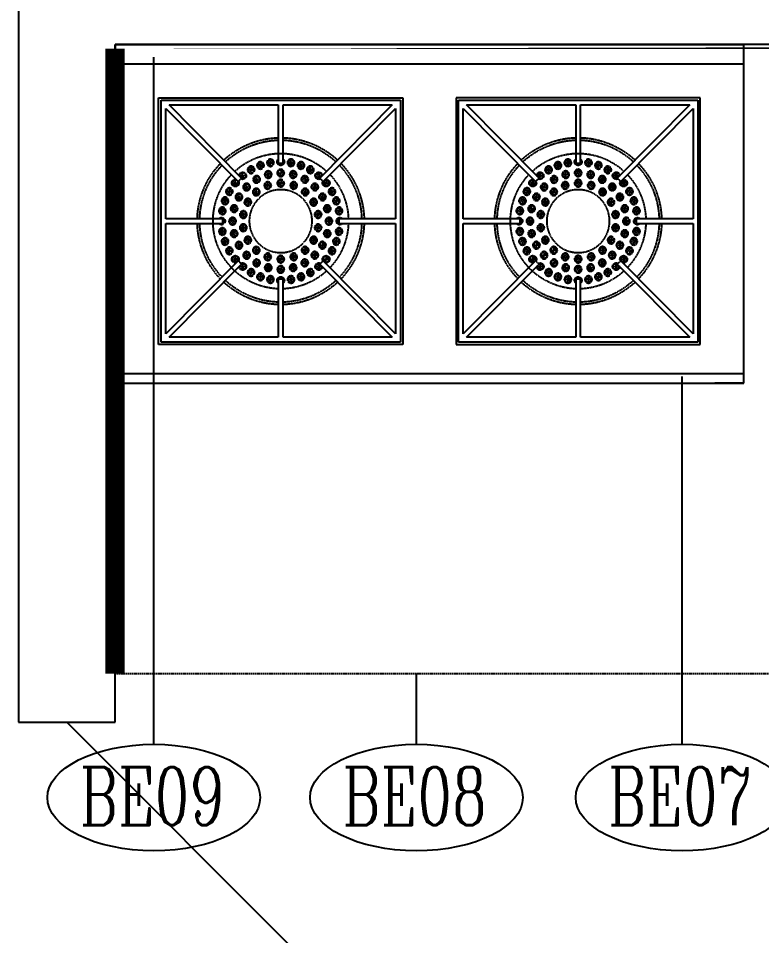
# Model space of a CAD drawing. Extents: x -12047294 to -5625356, y -1456591 to -622873.
# Drawn here: x -6035736 to -6034199, y -719465 to -717569 of the extents above; entities that cross this region are included whole.
import ezdxf

# ---------------------------------------------------------------- set-up
doc = ezdxf.new("R2010")
doc.units = 0
doc.header["$LTSCALE"] = 10
doc.header["$MEASUREMENT"] = 0
doc.linetypes.add('_DASH', pattern=[0.425, 0.3, -0.125])
doc.linetypes.add('DASH', pattern=[0.35, 0.25, -0.1])
for name, color, linetype in [('A-DOORWIN', 151, 'Continuous'), ('A-WALL', 2, 'Continuous'), ('EQUIP', 1, 'Continuous'), ('Iteam', 4, 'Continuous')]:
    doc.layers.add(name, color=color, linetype=linetype)
doc.styles.add('SHZF-注释', font='romanc.shx', dxfattribs={"width": 0.8, "bigfont": 'shzf-hz.shx'})

# ---------------------------------------------------------------- blocks, each defined once
blk = doc.blocks.new('$DorLib2D$00000116')
at = {"color": 0}
for p, q in [((-0.4999999999999929, 7.1e-15), (-0.146446609406766, 0.353553390593234)), ((0.5000000000000071, 7.1e-15), (0.1464466094067731, 0.353553390593234))]:
    blk.add_line(p, q, dxfattribs=at)
for centre, radius, start, end in [((-0.4999999999984653, 4.832e-13), 0.4999999999984674, 0, 45), ((0.4999999999977512, 9.059e-13), 0.4999999999976599, 135, 180)]:
    blk.add_arc(centre, radius, start, end, dxfattribs=at)
blk = doc.blocks.new('2tazr')
at = {"layer": 'EQUIP'}
for p, q in [((0, -700), (0, 0)), ((1300, 0), (0, 0)), ((1300, 0), (1300, -700)), ((1300, -40), (0, -40)), ((90, -110), (595, -110)), ((90, -620), (90, -110)), ((595, -110), (595, -620)), ((705, -110), (705, -620)), ((1210, -110), (705, -110)), ((1210, -620), (1210, -110)), ((595, -620), (90, -620)), ((705, -620), (1210, -620)), ((1300, -700), (0, -700)), ((0, -700), (60, -700))]:
    blk.add_line(p, q, dxfattribs=at)
at = {"layer": 'EQUIP', "color": 8}
for p, q in [((590, -115), (95, -115)), ((95, -115), (95, -615)), ((254.5947104359076, -283.3136482228874), (105, -132.2078801058087)), ((105, -132.2078801058087), (105, -360)), ((337.5, -125), (111.9358013047458, -124.9999999999927)), ((111.9358013047458, -124.9999999999927), (261.7012215260038, -276.278202243695)), ((337.5, -245.1042119171834), (337.5, -125)), ((573.064198695254, -125), (347.5, -125)), ((347.5, -125), (347.5, -245.1042119171834)), ((423.2987784739962, -276.278202243695), (573.064198695254, -125)), ((580, -132.2078801058087), (430.4052895640924, -283.3136482228947)), ((580, -360), (580, -132.2078801058087)), ((590, -615), (590, -115)), ((1205, -115), (710, -115)), ((710, -115), (710, -615)), ((869.5947104359074, -283.3136482228874), (720, -132.2078801058087)), ((720, -132.2078801058087), (720, -360)), ((952.5, -125), (726.9358013047458, -124.9999999999927)), ((726.9358013047458, -124.9999999999927), (876.7012215260036, -276.278202243695)), ((952.5, -245.1042119171834), (952.5, -125)), ((1188.064198695254, -125), (962.5, -125)), ((962.5, -125), (962.5, -245.1042119171834)), ((1038.298778473996, -276.278202243695), (1188.064198695254, -125)), ((1195, -132.2078801058087), (1045.405289564092, -283.3136482228947)), ((1195, -360), (1195, -132.2078801058087)), ((1205, -615), (1205, -115)), ((105, -360), (222.6042119171761, -360)), ((462.3957880828237, -360), (580, -360)), ((720, -360), (837.6042119171761, -360)), ((1077.395788082823, -360), (1195, -360)), ((222.6042119171761, -370), (105, -370)), ((105, -370), (105, -597.7921198941912)), ((580, -370), (462.3957880828237, -370)), ((580, -597.7921198941912), (580, -370)), ((837.6042119171761, -370), (720, -370)), ((720, -370), (720, -597.7921198941912)), ((1195, -370), (1077.395788082823, -370)), ((1195, -597.7921198941912), (1195, -370)), ((105, -597.7921198941912), (254.5947104359076, -446.6863517771051)), ((261.7012215260183, -453.7217977563122), (111.9358013047458, -605)), ((573.064198695254, -605.0000000000072), (423.2987784739816, -453.7217977563122)), ((430.4052895640924, -446.6863517771051), (580, -597.7921198941912)), ((720, -597.7921198941912), (869.5947104359074, -446.6863517771051)), ((876.7012215260183, -453.7217977563122), (726.9358013047458, -605)), ((1188.064198695254, -605.0000000000072), (1038.298778473981, -453.7217977563122)), ((1045.405289564092, -446.6863517771051), (1195, -597.7921198941912)), ((337.5, -605), (337.5, -484.8957880828164)), ((347.5, -484.8957880828164), (347.5, -605)), ((952.5, -605), (952.5, -484.8957880828164)), ((962.5, -484.8957880828164), (962.5, -605)), ((111.9358013047458, -605), (337.5, -605)), ((347.5, -605), (573.064198695254, -605.0000000000072)), ((726.9358013047458, -605), (952.5, -605)), ((962.5, -605), (1188.064198695254, -605.0000000000072)), ((95, -615), (590, -615)), ((710, -615), (1205, -615)), ((1300, -680), (0, -680))]:
    blk.add_line(p, q, dxfattribs=at)
at = {"layer": 'EQUIP', "color": 8, "linetype": 'DASH', "ltscale": 0.3}
for centre, radius in [((300.6025324426155, -249.8876539532576), 7.5), ((300.6025324426155, -249.8876539532576), 6), ((321.2280982358061, -244.3610502555312), 7.499999999999999), ((321.2280982358061, -244.3610502555312), 5.999999999999999), ((321.2280982358061, -244.3610502555312), 2.499999999999999), ((363.7719017641939, -244.3610502555312), 7.499999999999999), ((363.7719017641939, -244.3610502555312), 5.999999999999999), ((363.7719017641939, -244.3610502555312), 2.499999999999999), ((384.3974675573991, -249.8876539532576), 7.499999999999999), ((384.3974675573991, -249.8876539532576), 5.999999999999999), ((915.6025324426153, -249.8876539532576), 7.5), ((915.6025324426153, -249.8876539532576), 6), ((936.2280982358059, -244.3610502555312), 7.499999999999999), ((936.2280982358059, -244.3610502555312), 5.999999999999999), ((936.2280982358059, -244.3610502555312), 2.499999999999999), ((978.7719017641936, -244.3610502555312), 7.499999999999999), ((978.7719017641936, -244.3610502555312), 5.999999999999999), ((978.7719017641936, -244.3610502555312), 2.499999999999999), ((999.3974675573992, -249.8876539532576), 7.499999999999999), ((999.3974675573992, -249.8876539532576), 5.999999999999999), ((281.25, -258.9118880359383), 7.5), ((281.25, -258.9118880359383), 6), ((281.25, -258.9118880359383), 2.5), ((300.6025324426155, -249.8876539532576), 2.5), ((316.7165839503577, -268.7749813096234), 7.5), ((316.7165839503577, -268.7749813096234), 6), ((342.5, -265.3805301903558), 7.5), ((342.5, -265.3805301903558), 6), ((342.5, -265.3805301903558), 2.5), ((368.2834160496277, -268.7749813096088), 7.5), ((368.2834160496277, -268.7749813096088), 6), ((384.3974675573991, -249.8876539532576), 2.499999999999999), ((403.7499999999998, -258.9118880359383), 7.5), ((403.7499999999998, -258.9118880359383), 6), ((403.7499999999998, -258.9118880359383), 2.5), ((896.25, -258.9118880359383), 7.5), ((896.25, -258.9118880359383), 6), ((896.25, -258.9118880359383), 2.5), ((915.6025324426153, -249.8876539532576), 2.5), ((931.7165839503577, -268.7749813096234), 7.5), ((931.7165839503577, -268.7749813096234), 6), ((957.5000000000001, -265.3805301903558), 7.5), ((957.5000000000001, -265.3805301903558), 6), ((957.5000000000001, -265.3805301903558), 2.5), ((983.2834160496277, -268.7749813096088), 7.5), ((983.2834160496277, -268.7749813096088), 6), ((999.3974675573992, -249.8876539532576), 2.499999999999999), ((1018.75, -258.9118880359383), 7.5), ((1018.75, -258.9118880359383), 6), ((1018.75, -258.9118880359383), 2.5), ((248.6595557179244, -286.2585178129302), 6), ((248.6595557179244, -286.2585178129302), 2.5), ((263.7585178134032, -271.1595557174514), 2.5), ((292.6902650954289, -278.7270084332486), 7.5), ((292.6902650954289, -278.7270084332486), 6), ((292.6902650954289, -278.7270084332486), 2.5), ((315.6514187489374, -291.2341292678393), 7.5), ((316.7165839503577, -268.7749813096234), 2.5), ((342.5, -286.4999999995271), 7.5), ((342.5, -286.4999999995271), 6), ((342.5, -286.4999999995271), 2.5), ((369.3485812510626, -291.2341292678393), 7.5), ((368.2834160496277, -268.7749813096088), 2.5), ((392.3097349045857, -278.7270084332486), 7.5), ((392.3097349045857, -278.7270084332486), 6), ((392.3097349045857, -278.7270084332486), 2.5), ((421.2414821865968, -271.1595557174514), 2.5), ((436.3404442820757, -286.2585178129302), 5.999999999999999), ((436.3404442820757, -286.2585178129302), 2.499999999999999), ((863.6595557179244, -286.2585178129302), 6), ((863.6595557179244, -286.2585178129302), 2.5), ((878.758517813403, -271.1595557174514), 2.5), ((907.690265095429, -278.7270084332486), 7.5), ((907.690265095429, -278.7270084332486), 6), ((907.690265095429, -278.7270084332486), 2.5), ((930.6514187489375, -291.2341292678393), 7.5), ((931.7165839503577, -268.7749813096234), 2.5), ((957.5000000000001, -286.4999999995271), 7.5), ((957.5000000000001, -286.4999999995271), 6), ((957.5000000000001, -286.4999999995271), 2.5), ((984.3485812510623, -291.2341292678393), 7.5), ((983.2834160496277, -268.7749813096088), 2.5), ((1007.309734904585, -278.7270084332486), 7.5), ((1007.309734904585, -278.7270084332486), 6), ((1007.309734904585, -278.7270084332486), 2.5), ((1036.241482186597, -271.1595557174514), 2.5), ((1051.340444282075, -286.2585178129302), 5.999999999999999), ((1051.340444282075, -286.2585178129302), 2.499999999999999), ((236.4118880364113, -303.749999999527), 7.5), ((236.4118880364113, -303.749999999527), 6), ((236.4118880364113, -303.749999999527), 2.5), ((272.0583973597241, -294.5583973592512), 7.5), ((272.0583973597241, -294.5583973592512), 6), ((272.0583973597241, -294.5583973592512), 2.5), ((342.5, -364.9999999995271), 65), ((292.0411726396123, -304.865511214688), 7.5), ((292.0411726396123, -304.865511214688), 6), ((292.0411726396123, -304.865511214688), 2.5), ((315.6514187489374, -291.2341292678393), 6), ((315.6514187489374, -291.2341292678393), 2.5), ((369.3485812510626, -291.2341292678393), 6), ((369.3485812510626, -291.2341292678393), 2.5), ((392.9588273604022, -304.865511214688), 7.5), ((392.9588273604022, -304.865511214688), 6), ((392.9588273604022, -304.865511214688), 2.5), ((412.9416026402759, -294.5583973592512), 7.5), ((412.9416026402759, -294.5583973592512), 6), ((412.9416026402759, -294.5583973592512), 2.5), ((448.5881119635886, -303.749999999527), 7.5), ((448.5881119635886, -303.749999999527), 6), ((448.5881119635886, -303.749999999527), 2.5), ((851.4118880364113, -303.749999999527), 7.5), ((851.4118880364113, -303.749999999527), 6), ((851.4118880364113, -303.749999999527), 2.5), ((887.058397359724, -294.5583973592512), 7.5), ((887.058397359724, -294.5583973592512), 6), ((887.058397359724, -294.5583973592512), 2.5), ((957.5000000000001, -364.9999999995271), 65), ((907.0411726396125, -304.865511214688), 7.5), ((907.0411726396125, -304.865511214688), 6), ((907.0411726396125, -304.865511214688), 2.5), ((930.6514187489375, -291.2341292678393), 6), ((930.6514187489375, -291.2341292678393), 2.5), ((984.3485812510623, -291.2341292678393), 6), ((984.3485812510623, -291.2341292678393), 2.5), ((1007.958827360402, -304.865511214688), 7.5), ((1007.958827360402, -304.865511214688), 6), ((1007.958827360402, -304.865511214688), 2.5), ((1027.941602640276, -294.5583973592512), 7.5), ((1027.941602640276, -294.5583973592512), 6), ((1027.941602640276, -294.5583973592512), 2.5), ((1063.588111963589, -303.749999999527), 7.5), ((1063.588111963589, -303.749999999527), 6), ((1063.588111963589, -303.749999999527), 2.5), ((227.3876539537159, -323.102532442128), 7.499999999999999), ((227.3876539537159, -323.102532442128), 5.999999999999999), ((227.3876539537159, -323.102532442128), 2.499999999999999), ((256.2270084337215, -315.1902650949414), 7.5), ((256.2270084337215, -315.1902650949414), 6), ((256.2270084337215, -315.1902650949414), 2.5), ((274.517005802918, -325.7499999995271), 7.5), ((274.517005802918, -325.7499999995271), 6), ((410.482994197082, -325.7499999995125), 7.5), ((410.482994197082, -325.7499999995125), 6), ((428.772991566293, -315.1902650949414), 7.5), ((428.772991566293, -315.1902650949414), 6), ((428.772991566293, -315.1902650949414), 2.5), ((457.6123460462695, -323.1025324421425), 7.5), ((457.6123460462695, -323.1025324421425), 6), ((457.6123460462695, -323.1025324421425), 2.5), ((842.3876539537157, -323.102532442128), 7.499999999999999), ((842.3876539537157, -323.102532442128), 5.999999999999999), ((842.3876539537157, -323.102532442128), 2.499999999999999), ((871.2270084337212, -315.1902650949414), 7.5), ((871.2270084337212, -315.1902650949414), 6), ((871.2270084337212, -315.1902650949414), 2.5), ((889.5170058029179, -325.7499999995271), 7.5), ((889.5170058029179, -325.7499999995271), 6), ((1025.482994197082, -325.7499999995125), 7.5), ((1025.482994197082, -325.7499999995125), 6), ((1043.772991566293, -315.1902650949414), 7.5), ((1043.772991566293, -315.1902650949414), 6), ((1043.772991566293, -315.1902650949414), 2.5), ((1072.612346046269, -323.1025324421425), 7.5), ((1072.612346046269, -323.1025324421425), 6), ((1072.612346046269, -323.1025324421425), 2.5), ((221.8610502560041, -343.7280982353332), 7.499999999999999), ((221.8610502560041, -343.7280982353332), 5.999999999999999), ((246.2749813100963, -339.2165839498994), 7.5), ((246.2749813100963, -339.2165839498994), 6), ((246.2749813100963, -339.2165839498994), 2.5), ((274.517005802918, -325.7499999995271), 2.5), ((410.482994197082, -325.7499999995125), 2.5), ((438.7250186899036, -339.2165839499138), 7.5), ((438.7250186899036, -339.2165839499138), 6), ((438.7250186899036, -339.2165839499138), 2.5), ((463.1389497439958, -343.7280982353332), 7.5), ((463.1389497439958, -343.7280982353332), 6), ((836.8610502560041, -343.7280982353332), 7.499999999999999), ((836.8610502560041, -343.7280982353332), 5.999999999999999), ((861.2749813100963, -339.2165839498994), 7.5), ((861.2749813100963, -339.2165839498994), 6), ((861.2749813100963, -339.2165839498994), 2.5), ((889.5170058029179, -325.7499999995271), 2.5), ((1025.482994197082, -325.7499999995125), 2.5), ((1053.725018689903, -339.2165839499138), 7.5), ((1053.725018689903, -339.2165839499138), 6), ((1053.725018689903, -339.2165839499138), 2.5), ((1078.138949743996, -343.7280982353332), 7.5), ((1078.138949743996, -343.7280982353332), 6), ((221.8610502560041, -343.7280982353332), 2.499999999999999), ((242.8805301908287, -364.9999999995271), 7.5), ((242.8805301908287, -364.9999999995271), 6), ((265.1925913885352, -351.3686180526784), 7.5), ((265.1925913885352, -351.3686180526784), 6), ((265.1925913885352, -351.3686180526784), 2.5), ((419.8074086114647, -351.3686180526784), 7.499999999999999), ((419.8074086114647, -351.3686180526784), 5.999999999999999), ((419.8074086114647, -351.3686180526784), 2.499999999999999), ((442.1194698092002, -364.9999999995271), 7.5), ((442.1194698092002, -364.9999999995271), 6), ((463.1389497439958, -343.7280982353332), 2.5), ((836.8610502560041, -343.7280982353332), 2.499999999999999), ((857.8805301908287, -364.9999999995271), 7.5), ((857.8805301908287, -364.9999999995271), 6), ((880.1925913885353, -351.3686180526784), 7.5), ((880.1925913885353, -351.3686180526784), 6), ((880.1925913885353, -351.3686180526784), 2.5), ((1034.807408611465, -351.3686180526784), 7.499999999999999), ((1034.807408611465, -351.3686180526784), 5.999999999999999), ((1034.807408611465, -351.3686180526784), 2.499999999999999), ((1057.1194698092, -364.9999999995271), 7.5), ((1057.1194698092, -364.9999999995271), 6), ((1078.138949743996, -343.7280982353332), 2.5), ((221.8610502560041, -386.271901763721), 7.499999999999999), ((242.8805301908287, -364.9999999995271), 2.5), ((265.1925913885352, -378.6313819463758), 7.5), ((265.1925913885352, -378.6313819463758), 6), ((265.1925913885352, -378.6313819463758), 2.5), ((419.8074086114501, -378.6313819463903), 7.5), ((419.8074086114501, -378.6313819463903), 6), ((419.8074086114501, -378.6313819463903), 2.5), ((442.1194698092002, -364.9999999995271), 2.5), ((463.1389497439958, -386.2719017637355), 7.499999999999999), ((836.8610502560041, -386.271901763721), 7.499999999999999), ((857.8805301908287, -364.9999999995271), 2.5), ((880.1925913885353, -378.6313819463758), 7.5), ((880.1925913885353, -378.6313819463758), 6), ((880.1925913885353, -378.6313819463758), 2.5), ((1034.80740861145, -378.6313819463903), 7.5), ((1034.80740861145, -378.6313819463903), 6), ((1034.80740861145, -378.6313819463903), 2.5), ((1057.1194698092, -364.9999999995271), 2.5), ((1078.138949743996, -386.2719017637355), 7.499999999999999), ((221.8610502560041, -386.271901763721), 5.999999999999999), ((221.8610502560041, -386.271901763721), 2.499999999999999), ((246.2749813100963, -390.7834160491402), 7.5), ((246.2749813100963, -390.7834160491402), 6), ((246.2749813100963, -390.7834160491402), 2.5), ((274.517005802918, -404.2499999995269), 7.499999999999999), ((410.482994197082, -404.2499999995416), 7.5), ((438.7250186899036, -390.7834160491548), 7.5), ((438.7250186899036, -390.7834160491548), 6), ((438.7250186899036, -390.7834160491548), 2.5), ((463.1389497439958, -386.2719017637355), 5.999999999999999), ((463.1389497439958, -386.2719017637355), 2.499999999999999), ((836.8610502560041, -386.271901763721), 5.999999999999999), ((836.8610502560041, -386.271901763721), 2.499999999999999), ((861.2749813100963, -390.7834160491402), 7.5), ((861.2749813100963, -390.7834160491402), 6), ((861.2749813100963, -390.7834160491402), 2.5), ((889.5170058029179, -404.2499999995269), 7.499999999999999), ((1025.482994197082, -404.2499999995416), 7.5), ((1053.725018689903, -390.7834160491548), 7.5), ((1053.725018689903, -390.7834160491548), 6), ((1053.725018689903, -390.7834160491548), 2.5), ((1078.138949743996, -386.2719017637355), 5.999999999999999), ((1078.138949743996, -386.2719017637355), 2.499999999999999), ((227.3876539537305, -406.8974675569261), 7.5), ((227.3876539537305, -406.8974675569261), 6), ((227.3876539537305, -406.8974675569261), 2.5), ((256.2270084337215, -414.8097349040981), 7.5), ((256.2270084337215, -414.8097349040981), 6), ((256.2270084337215, -414.8097349040981), 2.5), ((274.517005802918, -404.2499999995269), 5.999999999999999), ((274.517005802918, -404.2499999995269), 2.499999999999999), ((410.482994197082, -404.2499999995416), 6), ((410.482994197082, -404.2499999995416), 2.5), ((428.772991566293, -414.8097349041198), 7.5), ((428.772991566293, -414.8097349041198), 6), ((428.772991566293, -414.8097349041198), 2.5), ((457.6123460462695, -406.8974675569261), 7.5), ((457.6123460462695, -406.8974675569261), 6), ((457.6123460462695, -406.8974675569261), 2.5), ((842.3876539537305, -406.8974675569261), 7.5), ((842.3876539537305, -406.8974675569261), 6), ((842.3876539537305, -406.8974675569261), 2.5), ((871.2270084337212, -414.8097349040981), 7.5), ((871.2270084337212, -414.8097349040981), 6), ((871.2270084337212, -414.8097349040981), 2.5), ((889.5170058029179, -404.2499999995269), 5.999999999999999), ((889.5170058029179, -404.2499999995269), 2.499999999999999), ((1025.482994197082, -404.2499999995416), 6), ((1025.482994197082, -404.2499999995416), 2.5), ((1043.772991566293, -414.8097349041198), 7.5), ((1043.772991566293, -414.8097349041198), 6), ((1043.772991566293, -414.8097349041198), 2.5), ((1072.612346046269, -406.8974675569261), 7.5), ((1072.612346046269, -406.8974675569261), 6), ((1072.612346046269, -406.8974675569261), 2.5), ((236.4118880363967, -426.2499999995269), 7.499999999999999), ((236.4118880363967, -426.2499999995269), 5.999999999999999), ((236.4118880363967, -426.2499999995269), 2.499999999999999), ((272.0583973597241, -435.441602639803), 7.5), ((272.0583973597241, -435.441602639803), 6), ((272.0583973597241, -435.441602639803), 2.5), ((292.0411726396123, -425.1344887843662), 7.5), ((292.0411726396123, -425.1344887843662), 6), ((292.0411726396123, -425.1344887843662), 2.5), ((315.6514187489083, -438.7658707312294), 7.499999999999999), ((315.6514187489083, -438.7658707312294), 5.999999999999999), ((369.3485812510626, -438.7658707312221), 7.5), ((369.3485812510626, -438.7658707312221), 6), ((392.9588273604022, -425.1344887843662), 7.499999999999999), ((392.9588273604022, -425.1344887843662), 5.999999999999999), ((392.9588273604022, -425.1344887843662), 2.499999999999999), ((412.9416026402759, -435.441602639803), 7.5), ((412.9416026402759, -435.441602639803), 6), ((412.9416026402759, -435.441602639803), 2.5), ((448.5881119636031, -426.2499999995269), 7.499999999999999), ((448.5881119636031, -426.2499999995269), 5.999999999999999), ((448.5881119636031, -426.2499999995269), 2.499999999999999), ((851.4118880363966, -426.2499999995269), 7.499999999999999), ((851.4118880363966, -426.2499999995269), 5.999999999999999), ((851.4118880363966, -426.2499999995269), 2.499999999999999), ((887.058397359724, -435.441602639803), 7.5), ((887.058397359724, -435.441602639803), 6), ((887.058397359724, -435.441602639803), 2.5), ((907.0411726396125, -425.1344887843662), 7.5), ((907.0411726396125, -425.1344887843662), 6), ((907.0411726396125, -425.1344887843662), 2.5), ((930.6514187489083, -438.7658707312294), 7.499999999999999), ((930.6514187489083, -438.7658707312294), 5.999999999999999), ((984.3485812510623, -438.7658707312221), 7.5), ((984.3485812510623, -438.7658707312221), 6), ((1007.958827360402, -425.1344887843662), 7.499999999999999), ((1007.958827360402, -425.1344887843662), 5.999999999999999), ((1007.958827360402, -425.1344887843662), 2.499999999999999), ((1027.941602640276, -435.441602639803), 7.5), ((1027.941602640276, -435.441602639803), 6), ((1027.941602640276, -435.441602639803), 2.5), ((1063.588111963603, -426.2499999995269), 7.499999999999999), ((1063.588111963603, -426.2499999995269), 5.999999999999999), ((1063.588111963603, -426.2499999995269), 2.499999999999999), ((248.6595557179244, -443.7414821861239), 6), ((248.6595557179244, -443.7414821861239), 2.5), ((292.6902650954144, -451.2729915658055), 7.5), ((292.6902650954144, -451.2729915658055), 6), ((292.6902650954144, -451.2729915658055), 2.5), ((316.7165839503577, -461.2250186894306), 7.499999999999999), ((315.6514187489083, -438.7658707312294), 2.499999999999999), ((342.5, -443.4999999995342), 7.5), ((342.5, -443.4999999995342), 6), ((342.5, -443.4999999995342), 2.5), ((368.2834160496422, -461.2250186894306), 7.5), ((369.3485812510626, -438.7658707312221), 2.5), ((392.3097349045857, -451.2729915658055), 7.5), ((392.3097349045857, -451.2729915658055), 6), ((392.3097349045857, -451.2729915658055), 2.5), ((436.3404442820757, -443.7414821861383), 6), ((436.3404442820757, -443.7414821861383), 2.5), ((863.6595557179244, -443.7414821861239), 6), ((863.6595557179244, -443.7414821861239), 2.5), ((907.6902650954144, -451.2729915658055), 7.5), ((907.6902650954144, -451.2729915658055), 6), ((907.6902650954144, -451.2729915658055), 2.5), ((931.7165839503577, -461.2250186894306), 7.499999999999999), ((930.6514187489083, -438.7658707312294), 2.499999999999999), ((957.5000000000001, -443.4999999995342), 7.5), ((957.5000000000001, -443.4999999995342), 6), ((957.5000000000001, -443.4999999995342), 2.5), ((983.2834160496423, -461.2250186894306), 7.5), ((984.3485812510623, -438.7658707312221), 2.5), ((1007.309734904585, -451.2729915658055), 7.5), ((1007.309734904585, -451.2729915658055), 6), ((1007.309734904585, -451.2729915658055), 2.5), ((1051.340444282075, -443.7414821861383), 6), ((1051.340444282075, -443.7414821861383), 2.5), ((263.7585178133886, -458.8404442816027), 2.5), ((281.2499999999854, -471.0881119631157), 7.5), ((281.2499999999854, -471.0881119631157), 6), ((281.2499999999854, -471.0881119631157), 2.5), ((300.6025324426155, -480.1123460458111), 7.499999999999999), ((316.7165839503577, -461.2250186894306), 5.999999999999999), ((316.7165839503577, -461.2250186894306), 2.499999999999999), ((342.5, -464.6194698086983), 7.5), ((342.5, -464.6194698086983), 6), ((342.5, -464.6194698086983), 2.5), ((368.2834160496422, -461.2250186894306), 6), ((368.2834160496422, -461.2250186894306), 2.5), ((384.3974675573845, -480.1123460458038), 7.5), ((403.7499999999998, -471.088111963123), 7.5), ((403.7499999999998, -471.088111963123), 6), ((403.7499999999998, -471.088111963123), 2.5), ((421.2414821865968, -458.8404442816027), 2.5), ((878.7585178133888, -458.8404442816027), 2.5), ((896.2499999999852, -471.0881119631157), 7.5), ((896.2499999999852, -471.0881119631157), 6), ((896.2499999999852, -471.0881119631157), 2.5), ((915.6025324426153, -480.1123460458111), 7.499999999999999), ((931.7165839503577, -461.2250186894306), 5.999999999999999), ((931.7165839503577, -461.2250186894306), 2.499999999999999), ((957.5000000000001, -464.6194698086983), 7.5), ((957.5000000000001, -464.6194698086983), 6), ((957.5000000000001, -464.6194698086983), 2.5), ((983.2834160496423, -461.2250186894306), 6), ((983.2834160496423, -461.2250186894306), 2.5), ((999.3974675573843, -480.1123460458038), 7.5), ((1018.75, -471.088111963123), 7.5), ((1018.75, -471.088111963123), 6), ((1018.75, -471.088111963123), 2.5), ((1036.241482186597, -458.8404442816027), 2.5), ((300.6025324426155, -480.1123460458111), 5.999999999999999), ((300.6025324426155, -480.1123460458111), 2.499999999999999), ((321.2280982358061, -485.6389497435229), 7.499999999999999), ((321.2280982358061, -485.6389497435229), 5.999999999999999), ((321.2280982358061, -485.6389497435229), 2.499999999999999), ((363.7719017642084, -485.6389497435229), 7.5), ((363.7719017642084, -485.6389497435229), 6), ((363.7719017642084, -485.6389497435229), 2.5), ((384.3974675573845, -480.1123460458038), 6), ((384.3974675573845, -480.1123460458038), 2.5), ((915.6025324426153, -480.1123460458111), 5.999999999999999), ((915.6025324426153, -480.1123460458111), 2.499999999999999), ((936.2280982358059, -485.6389497435229), 7.499999999999999), ((936.2280982358059, -485.6389497435229), 5.999999999999999), ((936.2280982358059, -485.6389497435229), 2.499999999999999), ((978.7719017642085, -485.6389497435229), 7.5), ((978.7719017642085, -485.6389497435229), 6), ((978.7719017642085, -485.6389497435229), 2.5), ((999.3974675573843, -480.1123460458038), 6), ((999.3974675573843, -480.1123460458038), 2.5)]:
    blk.add_circle(centre, radius, dxfattribs=at)
for centre, radius, start, end in [((342.5, -364.9999999995271), 172.5, 91.66097986910881, 133.0511040646816), ((342.5, -364.9999999995271), 167.5, 91.71057588051004, 133.0015080533053), ((342.5, -364.9999999995271), 172.5, 46.94889593531832, 88.33902013089117), ((342.5, -364.9999999995271), 167.5, 46.99849194669472, 88.28942411948995), ((957.5000000000001, -364.9999999995271), 172.5, 91.66097986910881, 133.0511040646816), ((957.5000000000001, -364.9999999995271), 167.5, 91.71057588051004, 133.0015080533053), ((957.5000000000001, -364.9999999995271), 172.5, 46.94889593531832, 88.33902013089117), ((957.5000000000001, -364.9999999995271), 167.5, 46.99849194669472, 88.28942411948995), ((342.5, -364.9999999995271), 140, 47.33462916420942, 132.6653708357905), ((957.5000000000001, -364.9999999995271), 140, 47.33462916420942, 132.6653708357905), ((342.5, -364.9999999995271), 172.5, 136.3730638025472, 178.339020130891), ((342.5, -242.4999999995271), 7.5, 131.8103148956123, 48.18968510438772), ((342.5, -242.4999999995271), 6, 146.4426902377367, 33.55730976226324), ((342.5, -365.0000000000018), 120.0000000000004, 87.61198453686814, 92.38801546313185), ((342.5, -364.9999999995271), 172.5, 1.660979869108841, 43.62693619745277), ((957.5000000000001, -364.9999999995271), 172.5, 136.3730638025472, 178.339020130891), ((957.5000000000001, -242.4999999995271), 7.5, 131.8103148956123, 48.18968510438772), ((957.5000000000001, -242.4999999995271), 6, 146.4426902377367, 33.55730976226324), ((957.5000000000001, -365.0000000000018), 120.0000000000004, 87.61198453686814, 92.38801546313185), ((957.5000000000001, -364.9999999995271), 172.5, 1.660979869108841, 43.62693619745277), ((342.5, -364.9999999995271), 167.5, 136.4226598135893, 178.2894241199129), ((263.7585178134032, -271.1595557174514), 7.5, 241.1336220536334, 177.1736481152489), ((263.7585178134032, -271.1595557174514), 6, 245.906558907779, 192.2630798493049), ((421.2414821865968, -271.1595557174514), 7.5, 2.826351884751073, 298.866377946417), ((421.2414821865968, -271.1595557174514), 6, 347.7369201506951, 294.093441092221), ((342.5, -364.9999999995271), 167.5, 1.710575880087125, 43.57734018641066), ((957.5000000000001, -364.9999999995271), 167.5, 136.4226598135893, 178.2894241199129), ((878.758517813403, -271.1595557174514), 7.5, 241.1336220536334, 177.1736481152489), ((878.758517813403, -271.1595557174514), 6, 245.906558907779, 192.2630798493049), ((1036.241482186597, -271.1595557174514), 7.5, 2.826351884751073, 298.866377946417), ((1036.241482186597, -271.1595557174514), 6, 347.7369201506951, 294.093441092221), ((957.5000000000001, -364.9999999995271), 167.5, 1.710575880087125, 43.57734018641066), ((342.5, -364.9999999995271), 140, 136.7587970311552, 177.9532869025657), ((248.6595557179244, -286.2585178129302), 7.5, 77.71710351267076, 28.86637794688267), ((342.4999999999709, -365.0000000000091), 119.9999999999896, 132.3240684700953, 137.1000993966886), ((342.5, -364.9999999995271), 140, 272.0467130974342, 43.24120296884469), ((342.4999999999418, -365.0000000000127), 120.0000000000511, 42.89990060331142, 47.67593152990464), ((436.3404442820757, -286.2585178129302), 7.499999999999999, 151.1336220531173, 102.2828964873292), ((957.5000000000001, -364.9999999995271), 140, 136.7587970311552, 177.9532869025657), ((863.6595557179244, -286.2585178129302), 7.5, 77.71710351267076, 28.86637794688267), ((957.4999999999706, -365.0000000000091), 119.9999999999896, 132.3240684700953, 137.1000993966886), ((957.5000000000001, -364.9999999995271), 140, 272.0467130974342, 43.24120296884469), ((957.4999999999416, -365.0000000000127), 120.0000000000511, 42.89990060331142, 47.67593152990464), ((1051.340444282075, -286.2585178129302), 7.499999999999999, 151.1336220531173, 102.2828964873292), ((220, -364.9999999995271), 7.5, 221.8103149003379, 138.1896851085246), ((220, -364.9999999995271), 6, 236.4426902455987, 123.557309770415), ((342.5, -365), 120.0000000000058, 177.6119845367596, 182.3880154632403), ((465, -364.9999999995271), 7.5, 41.81031489147534, 318.1896850996622), ((465, -364.9999999995271), 6, 56.44269022958501, 303.5573097544013), ((342.5, -365), 120.0000000000058, 357.6119845367597, 2.388015463240318), ((835, -364.9999999995271), 7.5, 221.8103149003379, 138.1896851085246), ((835, -364.9999999995271), 6, 236.4426902455987, 123.557309770415), ((957.5000000000001, -365), 120.0000000000058, 177.6119845367596, 182.3880154632403), ((1080, -364.9999999995271), 7.5, 41.81031489147534, 318.1896850996622), ((1080, -364.9999999995271), 6, 56.44269022958501, 303.5573097544013), ((957.5000000000001, -365), 120.0000000000058, 357.6119845367597, 2.388015463240318), ((342.5, -364.9999999995271), 172.5, 181.6609798691088, 223.6269361974528), ((342.5, -364.9999999995271), 167.5, 181.7105758805162, 223.5773401864861), ((342.5, -364.9999999995271), 140, 182.0467130978509, 223.2412029688447), ((342.5, -364.9999999995271), 167.5, 316.4226598135138, 358.2894241194837), ((342.5, -364.9999999995271), 172.5, 316.3730638025472, 358.3390201308912), ((957.5000000000001, -364.9999999995271), 172.5, 181.6609798691088, 223.6269361974528), ((957.5000000000001, -364.9999999995271), 167.5, 181.7105758805162, 223.5773401864861), ((957.5000000000001, -364.9999999995271), 140, 182.0467130978509, 223.2412029688447), ((957.5000000000001, -364.9999999995271), 167.5, 316.4226598135138, 358.2894241194837), ((957.5000000000001, -364.9999999995271), 172.5, 316.3730638025472, 358.3390201308912), ((248.6595557179244, -443.7414821861239), 7.5, 331.1336220478939, 282.2828964958751), ((342.5, -364.9999999999745), 120.0000000000171, 222.8999006033114, 227.6759315299046), ((263.7585178133886, -458.8404442816027), 7.5, 182.82635189185, 118.8663779521061), ((263.7585178133886, -458.8404442816027), 6, 167.7369201630401, 114.0934410995013), ((421.2414821865968, -458.8404442816027), 7.5, 61.13362204789387, 357.17364810815), ((421.2414821865968, -458.8404442816027), 6, 65.90655890049871, 12.26307983736727), ((342.5000000000073, -364.9999999999745), 120.000000000012, 312.3240684700954, 317.1000993966885), ((436.3404442820757, -443.7414821861383), 7.5, 257.7171035041249, 208.8663779521061), ((863.6595557179244, -443.7414821861239), 7.5, 331.1336220478939, 282.2828964958751), ((957.5000000000001, -364.9999999999745), 120.0000000000171, 222.8999006033114, 227.6759315299046), ((878.7585178133888, -458.8404442816027), 7.5, 182.82635189185, 118.8663779521061), ((878.7585178133888, -458.8404442816027), 6, 167.7369201630401, 114.0934410995013), ((1036.241482186597, -458.8404442816027), 7.5, 61.13362204789387, 357.17364810815), ((1036.241482186597, -458.8404442816027), 6, 65.90655890049871, 12.26307983736727), ((957.5000000000072, -364.9999999999745), 120.000000000012, 312.3240684700954, 317.1000993966885), ((1051.340444282075, -443.7414821861383), 7.5, 257.7171035041249, 208.8663779521061), ((342.5, -364.9999999995271), 140, 227.3346291642094, 267.9532869017325), ((957.5000000000001, -364.9999999995271), 140, 227.3346291642094, 267.9532869017325), ((342.5, -364.9999999995271), 172.5, 226.9488959358364, 268.3390201308912), ((342.5, -364.9999999995271), 167.5, 226.9984919471418, 268.2894241194899), ((342.5000000000145, -487.4999999995343), 7.5, 311.8103148956123, 228.1896851038685), ((342.5000000000145, -487.4999999995343), 6, 326.442690237563, 213.5573097616854), ((342.5, -364.9999999999982), 120.0000000000004, 267.6119845368682, 272.3880154631318), ((342.5, -364.9999999995271), 167.5, 271.7105758805101, 313.0015080528583), ((342.5, -364.9999999995271), 172.5, 271.6609798691088, 313.0511040641636), ((957.5000000000001, -364.9999999995271), 172.5, 226.9488959358364, 268.3390201308912), ((957.5000000000001, -364.9999999995271), 167.5, 226.9984919471418, 268.2894241194899), ((957.5000000000143, -487.4999999995343), 7.5, 311.8103148956123, 228.1896851038685), ((957.5000000000143, -487.4999999995343), 6, 326.442690237563, 213.5573097616854), ((957.5000000000001, -364.9999999999982), 120.0000000000004, 267.6119845368682, 272.3880154631318), ((957.5000000000001, -364.9999999995271), 167.5, 271.7105758805101, 313.0015080528583), ((957.5000000000001, -364.9999999995271), 172.5, 271.6609798691088, 313.0511040641636)]:
    blk.add_arc(centre, radius, start, end, dxfattribs=at)
blk = doc.blocks.new('LXX09145876')
at = {"layer": 'EQUIP'}
blk.add_blockref('2tazr', (-649.9999470849725, 330.000021217289), dxfattribs=at)

msp = doc.modelspace()

# ---------------------------------------------------------------- linework, layer by layer
at = {"layer": 'A-WALL'}
for p, q in [((-6035736.147302159, -717423.4332681336), (-6035736.147302145, -719023.4332686268)), ((-6032636.147302262, -717623.4332681326), (-6035536.14730215, -717623.4332681329)), ((-6035536.14730213, -719023.433268623), (-6035536.14730215, -717623.4332681329)), ((-6035736.147302145, -719023.4332686268), (-6035536.14730213, -719023.433268623))]:
    msp.add_line(p, q, dxfattribs=at)
at = {"layer": 'EQUIP', "const_width": 40}
msp.add_lwpolyline([(-6020346.147302155, -717623.4332681452), (-6035536.14730215, -717623.4332683472), (-6035536.147302131, -718923.4332681344)], dxfattribs=at)
at = {"layer": 'EQUIP', "color": 2, "linetype": '_DASH'}
msp.add_lwpolyline([(-6035536.14730215, -718923.4332681344), (-6020346.147302155, -718923.4332681451), (-6020346.147302155, -717623.4332681452), (-6035536.14730215, -717623.4332681345)], close=True, dxfattribs=at)
at = {"layer": 'Iteam'}
for p, q in [((-6035456.072907251, -719069.3976226978, 3.48686626e-08), (-6035456.072907251, -717649.9568127306, 2.81731797e-08)), ((-6034363.773323366, -719069.3976226978, 3.48686626e-08), (-6034363.773323366, -718309.2460541574)), ((-6034913.04982335, -719069.3976226978, 3.48686626e-08), (-6034913.04982335, -718923.433268135, 2.81731797e-08))]:
    msp.add_line(p, q, dxfattribs=at)
for centre in [(-6035456.072907251, -719179.3976226955, 3.48686626e-08), (-6034913.04982335, -719179.3976226955, 3.48686626e-08), (-6034363.773323366, -719179.3976226955, 3.48686626e-08)]:
    msp.add_ellipse(centre, major_axis=(219.9999999953434, 0), ratio=0.5, dxfattribs=at)

# ---------------------------------------------------------------- block references
at = {"layer": 'A-DOORWIN', "xscale": -1500, "yscale": -1500, "zscale": -1500, "rotation": 90.00000000105052}
msp.add_blockref('$DorLib2D$00000116', (-6035636.147302118, -719773.4332684511), dxfattribs=at)
at = {"layer": 'EQUIP', "xscale": -1}
msp.add_blockref('LXX09145876', (-6034886.147249235, -717953.4332893502), dxfattribs=at)

# ---------------------------------------------------------------- texts
at = {"layer": 'Iteam', "style": 'SHZF-注释', "width": 0.7}
for s, p in [('BE09', (-6035609.28345314, -719236.3188854567)), ('BE08', (-6035066.26036924, -719236.3188854567)), ('BE07', (-6034516.983869257, -719236.3188854567))]:
    msp.add_text(s, height=120, dxfattribs=at).set_placement(p)

doc.saveas('drawing.dxf')
